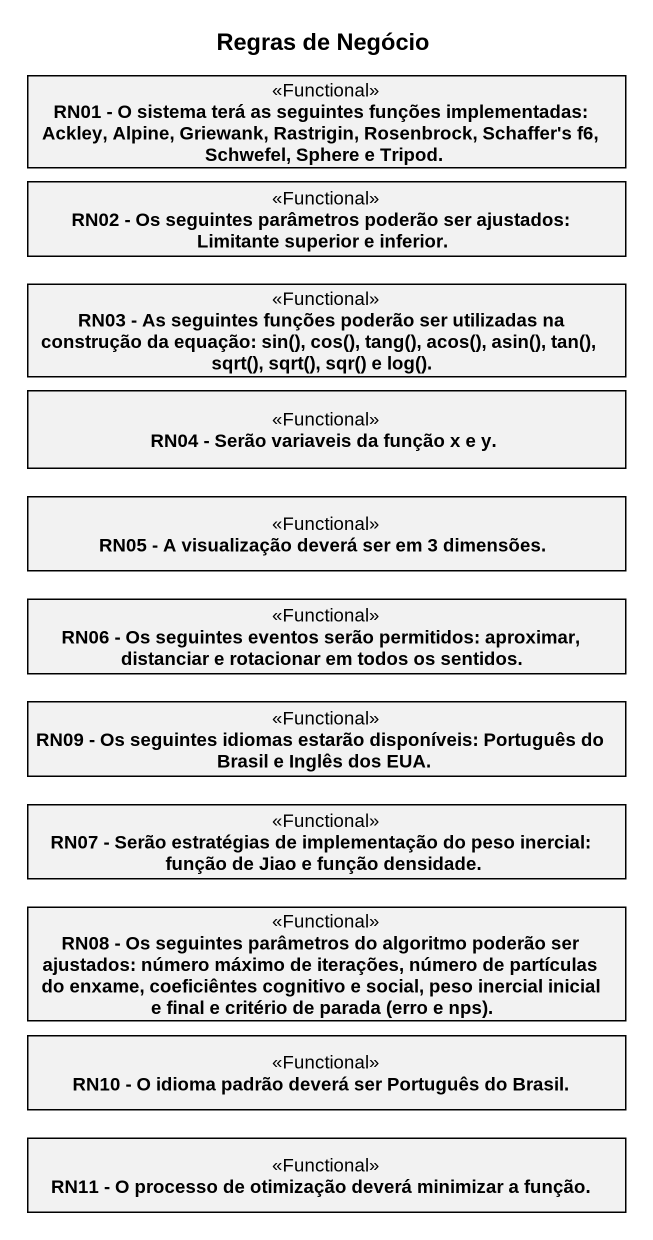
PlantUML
@startuml
title Regras de Negócio
hide circle
hide empty members
class "RN01 - O sistema terá as seguintes funções implementadas: Ackley, Alpine, Griewank, Rastrigin, Rosenbrock, Schaffer's f6, Schwefel, Sphere e Tripod." as RN01_O_sistema_terá_as <<Functional>>
class "RN02 - Os seguintes parâmetros poderão ser ajustados: Limitante superior e inferior." as RN02_Os_seguintes <<Functional>>
class "RN03 - As seguintes funções poderão ser utilizadas na construção da equação: sin(), cos(), tang(), acos(), asin(), tan(), sqrt(), sqrt(), sqr() e log()." as RN03_As_seguintes_funções <<Functional>>
class "RN04 - Serão variaveis da função x e y." as RN04_Serão_variaveis_da <<Functional>>
class "RN05 - A visualização deverá ser em 3 dimensões." as RN05_A_visualização_deverá <<Functional>>
class "RN06 - Os seguintes eventos serão permitidos: aproximar, distanciar e rotacionar em todos os sentidos." as RN06_Os_seguintes_eventos <<Functional>>
class "RN09 - Os seguintes idiomas estarão disponíveis: Português do Brasil e Inglês dos EUA." as RN09_Os_seguintes_idiomas <<Functional>>
class "RN07 - Serão estratégias de implementação do peso inercial: função de Jiao e função densidade." as RN07_Serão_estratégias_de <<Functional>>
class "RN08 - Os seguintes parâmetros do algoritmo poderão ser ajustados: número máximo de iterações, número de partículas do enxame, coeficiêntes cognitivo e social, peso inercial inicial e final e critério de parada (erro e nps)." as RN08_Os_seguintes <<Functional>>
class "RN10 - O idioma padrão deverá ser Português do Brasil." as RN10_O_idioma_padrão_deverá <<Functional>>
class "RN11 - O processo de otimização deverá minimizar a função." as RN11_O_processo_de <<Functional>>
@enduml
